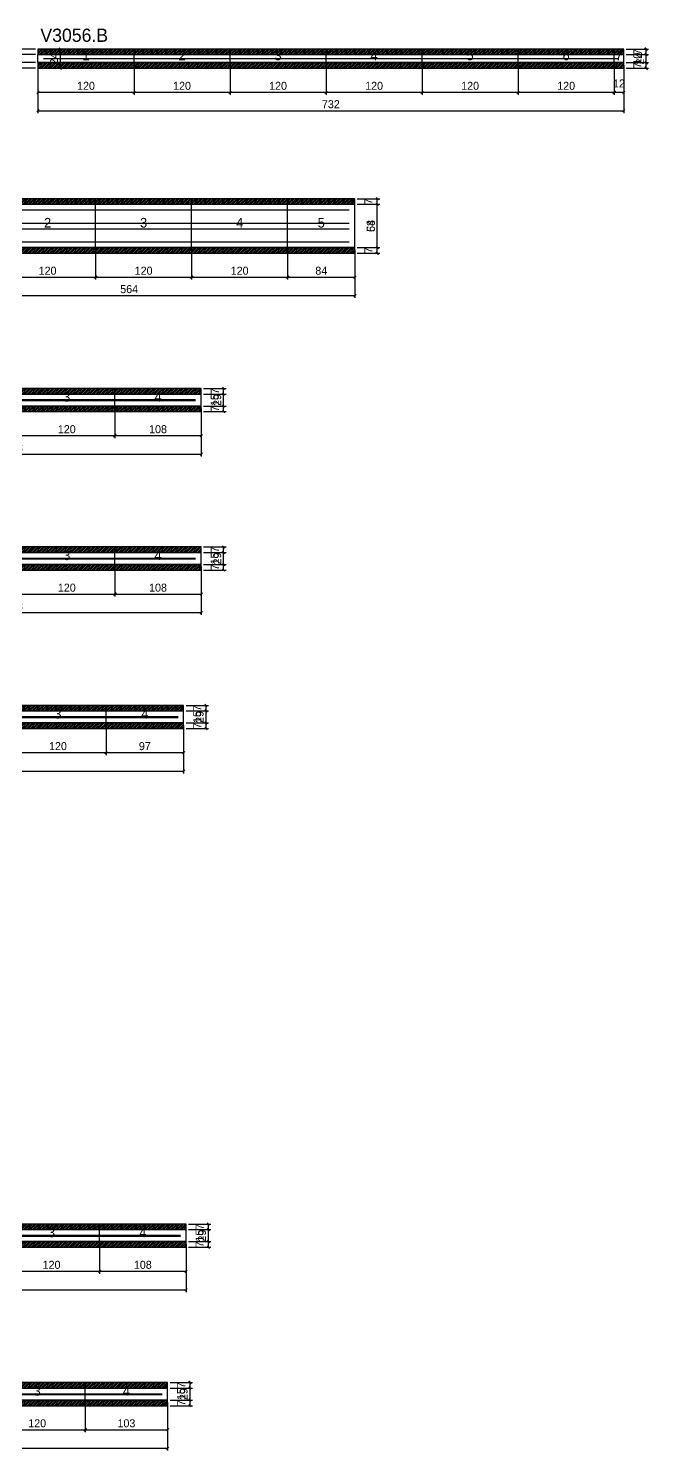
# Model space of a CAD drawing. Extents: x -9000 to 3070, y -14307 to 1250.
# Drawn here: x 1008 to 1783, y -2525 to -748 of the extents above; entities that cross this region are included whole.
import ezdxf
from ezdxf.enums import TextEntityAlignment as Align

# ---------------------------------------------------------------- set-up
doc = ezdxf.new("R2010")
doc.units = 0
for name, color, linetype in [('5', 5, 'Continuous'), ('COTA', 241, 'Continuous'), ('NOMENCLATURA', 7, 'Continuous'), ('Painéis', 200, 'Continuous'), ('SARR_2.2x5', 40, 'Continuous'), ('SARR_2.2x7', 40, 'Continuous'), ('SCO-___-LAJ', 224, 'Continuous')]:
    doc.layers.add(name, color=color, linetype=linetype)
doc.dimstyles.new('PAINEL', dxfattribs={"dimtxt": 10, "dimasz": 3, "dimexe": 3, "dimexo": 3, "dimgap": 3, "dimtad": 1, "dimblk": 'OBLIQUE', "dimblk1": 'OBLIQUE', "dimcen": 2.5, "dimclrd": 4, "dimclre": 4, "dimclrt": 240, "dimazin": 3, "dimtfac": 1, "dimtmove": 0, "dimatfit": 3})

# ---------------------------------------------------------------- blocks, each defined once
blk = doc.blocks.new('_OBLIQUE')
at = {"color": 0, "linetype": 'BYBLOCK'}
blk.add_line((-0.5, -0.5), (0.5, 0.5), dxfattribs=at)

msp = doc.modelspace()

# ---------------------------------------------------------------- hatches: boundary and pattern name
at = {"layer": 'COTA'}
h = msp.add_hatch(dxfattribs=at)
h.set_pattern_fill('ANSI31', scale=0.5)
h.paths.add_polyline_path([(1020, -781), (1140, -781), (1140, -774), (1020, -774)])
h = msp.add_hatch(dxfattribs=at)
h.set_pattern_fill('ANSI31', scale=0.5)
h.paths.add_polyline_path([(1140, -781), (1260, -781), (1260, -774), (1140, -774)])
h = msp.add_hatch(dxfattribs=at)
h.set_pattern_fill('ANSI31', scale=0.5)
h.paths.add_polyline_path([(1260, -781), (1380, -781), (1380, -774), (1260, -774)])
h = msp.add_hatch(dxfattribs=at)
h.set_pattern_fill('ANSI31', scale=0.5)
h.paths.add_polyline_path([(1380, -781), (1500, -781), (1500, -774), (1380, -774)])
h = msp.add_hatch(dxfattribs=at)
h.set_pattern_fill('ANSI31', scale=0.5)
h.paths.add_polyline_path([(1500, -781), (1620, -781), (1620, -774), (1500, -774)])
h = msp.add_hatch(dxfattribs=at)
h.set_pattern_fill('ANSI31', scale=0.5)
h.paths.add_polyline_path([(1620, -781), (1740, -781), (1740, -774), (1620, -774)])
h = msp.add_hatch(dxfattribs=at)
h.set_pattern_fill('ANSI31', scale=0.5)
h.paths.add_polyline_path([(1740, -781), (1752, -781), (1752, -774), (1740, -774)])
h = msp.add_hatch(dxfattribs=at)
h.set_pattern_fill('ANSI31', scale=0.5)
h.paths.add_polyline_path([(1020, -798), (1140, -798), (1140, -791), (1020, -791)])
h = msp.add_hatch(dxfattribs=at)
h.set_pattern_fill('ANSI31', scale=0.5)
h.paths.add_polyline_path([(1140, -798), (1260, -798), (1260, -791), (1140, -791)])
h = msp.add_hatch(dxfattribs=at)
h.set_pattern_fill('ANSI31', scale=0.5)
h.paths.add_polyline_path([(1260, -798), (1380, -798), (1380, -791), (1260, -791)])
h = msp.add_hatch(dxfattribs=at)
h.set_pattern_fill('ANSI31', scale=0.5)
h.paths.add_polyline_path([(1380, -798), (1500, -798), (1500, -791), (1380, -791)])
h = msp.add_hatch(dxfattribs=at)
h.set_pattern_fill('ANSI31', scale=0.5)
h.paths.add_polyline_path([(1500, -798), (1620, -798), (1620, -791), (1500, -791)])
h = msp.add_hatch(dxfattribs=at)
h.set_pattern_fill('ANSI31', scale=0.5)
h.paths.add_polyline_path([(1620, -798), (1740, -798), (1740, -791), (1620, -791)])
h = msp.add_hatch(dxfattribs=at)
h.set_pattern_fill('ANSI31', scale=0.5)
h.paths.add_polyline_path([(1740, -798), (1752, -798), (1752, -791), (1740, -791)])
h = msp.add_hatch(dxfattribs=at)
h.set_pattern_fill('ANSI31', scale=0.5)
h.paths.add_polyline_path([(972, -968), (1092, -968), (1092, -961), (972, -961)])
h = msp.add_hatch(dxfattribs=at)
h.set_pattern_fill('ANSI31', scale=0.5)
h.paths.add_polyline_path([(1092, -968), (1212, -968), (1212, -961), (1092, -961)])
h = msp.add_hatch(dxfattribs=at)
h.set_pattern_fill('ANSI31', scale=0.5)
h.paths.add_polyline_path([(1212, -968), (1332, -968), (1332, -961), (1212, -961)])
h = msp.add_hatch(dxfattribs=at)
h.set_pattern_fill('ANSI31', scale=0.5)
h.paths.add_polyline_path([(1332, -968), (1416, -968), (1416, -961), (1332, -961)])
h = msp.add_hatch(dxfattribs=at)
h.set_pattern_fill('ANSI31', scale=0.5)
h.paths.add_polyline_path([(972, -1029), (1092, -1029), (1092, -1022), (972, -1022)])
h = msp.add_hatch(dxfattribs=at)
h.set_pattern_fill('ANSI31', scale=0.5)
h.paths.add_polyline_path([(1092, -1029), (1212, -1029), (1212, -1022), (1092, -1022)])
h = msp.add_hatch(dxfattribs=at)
h.set_pattern_fill('ANSI31', scale=0.5)
h.paths.add_polyline_path([(1212, -1029), (1332, -1029), (1332, -1022), (1212, -1022)])
h = msp.add_hatch(dxfattribs=at)
h.set_pattern_fill('ANSI31', scale=0.5)
h.paths.add_polyline_path([(1332, -1029), (1416, -1029), (1416, -1022), (1332, -1022)])
h = msp.add_hatch(dxfattribs=at)
h.set_pattern_fill('ANSI31', scale=0.5)
h.paths.add_polyline_path([(996, -1205), (1116, -1205), (1116, -1198), (996, -1198)])
h = msp.add_hatch(dxfattribs=at)
h.set_pattern_fill('ANSI31', scale=0.5)
h.paths.add_polyline_path([(1116, -1205), (1224, -1205), (1224, -1198), (1116, -1198)])
h = msp.add_hatch(dxfattribs=at)
h.set_pattern_fill('ANSI31', scale=0.5)
h.paths.add_polyline_path([(996, -1227), (1116, -1227), (1116, -1220), (996, -1220)])
h = msp.add_hatch(dxfattribs=at)
h.set_pattern_fill('ANSI31', scale=0.5)
h.paths.add_polyline_path([(1116, -1227), (1224, -1227), (1224, -1220), (1116, -1220)])
h = msp.add_hatch(dxfattribs=at)
h.set_pattern_fill('ANSI31', scale=0.5)
h.paths.add_polyline_path([(996, -1403), (1116, -1403), (1116, -1396), (996, -1396)])
h = msp.add_hatch(dxfattribs=at)
h.set_pattern_fill('ANSI31', scale=0.5)
h.paths.add_polyline_path([(1116, -1403), (1224, -1403), (1224, -1396), (1116, -1396)])
h = msp.add_hatch(dxfattribs=at)
h.set_pattern_fill('ANSI31', scale=0.5)
h.paths.add_polyline_path([(996, -1425), (1116, -1425), (1116, -1418), (996, -1418)])
h = msp.add_hatch(dxfattribs=at)
h.set_pattern_fill('ANSI31', scale=0.5)
h.paths.add_polyline_path([(1116, -1425), (1224, -1425), (1224, -1418), (1116, -1418)])
h = msp.add_hatch(dxfattribs=at)
h.set_pattern_fill('ANSI31', scale=0.5)
h.paths.add_polyline_path([(985, -1601), (1105, -1601), (1105, -1594), (985, -1594)])
h = msp.add_hatch(dxfattribs=at)
h.set_pattern_fill('ANSI31', scale=0.5)
h.paths.add_polyline_path([(1105, -1601), (1202, -1601), (1202, -1594), (1105, -1594)])
h = msp.add_hatch(dxfattribs=at)
h.set_pattern_fill('ANSI31', scale=0.5)
h.paths.add_polyline_path([(985, -1623), (1105, -1623), (1105, -1616), (985, -1616)])
h = msp.add_hatch(dxfattribs=at)
h.set_pattern_fill('ANSI31', scale=0.5)
h.paths.add_polyline_path([(1105, -1623), (1202, -1623), (1202, -1616), (1105, -1616)])
h = msp.add_hatch(dxfattribs=at)
h.set_pattern_fill('ANSI31', scale=0.5)
h.paths.add_polyline_path([(977, -2249), (1097, -2249), (1097, -2242), (977, -2242)])
h = msp.add_hatch(dxfattribs=at)
h.set_pattern_fill('ANSI31', scale=0.5)
h.paths.add_polyline_path([(1097, -2249), (1205, -2249), (1205, -2242), (1097, -2242)])
h = msp.add_hatch(dxfattribs=at)
h.set_pattern_fill('ANSI31', scale=0.5)
h.paths.add_polyline_path([(977, -2271), (1097, -2271), (1097, -2264), (977, -2264)])
h = msp.add_hatch(dxfattribs=at)
h.set_pattern_fill('ANSI31', scale=0.5)
h.paths.add_polyline_path([(1097, -2271), (1205, -2271), (1205, -2264), (1097, -2264)])
h = msp.add_hatch(dxfattribs=at)
h.set_pattern_fill('ANSI31', scale=0.5)
h.paths.add_polyline_path([(959, -2447), (1079, -2447), (1079, -2440), (959, -2440)])
h = msp.add_hatch(dxfattribs=at)
h.set_pattern_fill('ANSI31', scale=0.5)
h.paths.add_polyline_path([(1079, -2447), (1182, -2447), (1182, -2440), (1079, -2440)])
h = msp.add_hatch(dxfattribs=at)
h.set_pattern_fill('ANSI31', scale=0.5)
h.paths.add_polyline_path([(959, -2469), (1079, -2469), (1079, -2462), (959, -2462)])
h = msp.add_hatch(dxfattribs=at)
h.set_pattern_fill('ANSI31', scale=0.5)
h.paths.add_polyline_path([(1079, -2469), (1182, -2469), (1182, -2462), (1079, -2462)])

# ---------------------------------------------------------------- linework, layer by layer
at = {"layer": 'Painéis'}
for p, q in [((1020, -781), (1140, -781)), ((1020, -791), (1020, -781)), ((1140, -791), (1140, -781)), ((1140, -791), (1140, -781)), ((1140, -781), (1260, -781)), ((1140, -791), (1140, -781)), ((1260, -791), (1260, -781)), ((1260, -791), (1260, -781)), ((1260, -781), (1380, -781)), ((1260, -791), (1260, -781)), ((1380, -791), (1380, -781)), ((1380, -791), (1380, -781)), ((1380, -781), (1500, -781)), ((1380, -791), (1380, -781)), ((1500, -791), (1500, -781)), ((1500, -791), (1500, -781)), ((1500, -781), (1620, -781)), ((1500, -791), (1500, -781)), ((1620, -791), (1620, -781)), ((1620, -791), (1620, -781)), ((1620, -781), (1740, -781)), ((1620, -791), (1620, -781)), ((1740, -791), (1740, -781)), ((1740, -791), (1740, -781)), ((1740, -781), (1752, -781)), ((1740, -791), (1740, -781)), ((1752, -791), (1752, -781)), ((1020, -791), (1140, -791)), ((1140, -791), (1260, -791)), ((1260, -791), (1380, -791)), ((1380, -791), (1500, -791)), ((1500, -791), (1620, -791)), ((1620, -791), (1740, -791)), ((1740, -791), (1752, -791)), ((972, -968), (1092, -968)), ((1092, -1022), (1092, -968)), ((1092, -1022), (1092, -968)), ((1092, -968), (1212, -968)), ((1092, -1022), (1092, -968)), ((1212, -1022), (1212, -968)), ((1212, -1022), (1212, -968)), ((1212, -968), (1332, -968)), ((1212, -1022), (1212, -968)), ((1332, -1022), (1332, -968)), ((1332, -1022), (1332, -968)), ((1332, -968), (1416, -968)), ((1332, -1022), (1332, -968)), ((1416, -1022), (1416, -968)), ((972, -1022), (1092, -1022)), ((1092, -1022), (1212, -1022)), ((1212, -1022), (1332, -1022)), ((1332, -1022), (1416, -1022)), ((996, -1205), (1116, -1205)), ((1116, -1220), (1116, -1205)), ((1116, -1220), (1116, -1205)), ((1116, -1205), (1224, -1205)), ((1116, -1220), (1116, -1205)), ((1224, -1220), (1224, -1205)), ((996, -1220), (1116, -1220)), ((1116, -1220), (1224, -1220)), ((996, -1403), (1116, -1403)), ((1116, -1418), (1116, -1403)), ((1116, -1418), (1116, -1403)), ((1116, -1403), (1224, -1403)), ((1116, -1418), (1116, -1403)), ((1224, -1418), (1224, -1403)), ((996, -1418), (1116, -1418)), ((1116, -1418), (1224, -1418)), ((985, -1601), (1105, -1601)), ((985, -1616), (1105, -1616)), ((1105, -1616), (1105, -1601)), ((1105, -1616), (1105, -1601)), ((1105, -1601), (1202, -1601)), ((1105, -1616), (1105, -1601)), ((1105, -1616), (1202, -1616)), ((1202, -1616), (1202, -1601)), ((977, -2249), (1097, -2249)), ((1097, -2264), (1097, -2249)), ((1097, -2264), (1097, -2249)), ((1097, -2249), (1205, -2249)), ((1097, -2264), (1097, -2249)), ((1205, -2264), (1205, -2249)), ((977, -2264), (1097, -2264)), ((1097, -2264), (1205, -2264)), ((959, -2447), (1079, -2447)), ((1079, -2462), (1079, -2447)), ((1079, -2462), (1079, -2447)), ((1079, -2447), (1182, -2447)), ((1079, -2462), (1079, -2447)), ((1182, -2462), (1182, -2447)), ((959, -2462), (1079, -2462)), ((1079, -2462), (1182, -2462))]:
    msp.add_line(p, q, dxfattribs=at)
at = {"layer": 'SARR_2.2x5'}
for points in [[(1027, -786), (1140, -786)], [(1027, -786), (1140, -786)], [(1140, -786), (1260, -786)], [(1140, -786), (1260, -786)], [(1260, -786), (1380, -786)], [(1260, -786), (1380, -786)], [(1380, -786), (1500, -786)], [(1380, -786), (1500, -786)], [(1500, -786), (1620, -786)], [(1500, -786), (1620, -786)], [(1620, -786), (1740, -786)], [(1620, -786), (1740, -786)], [(1740, -786), (1745, -786)], [(1740, -786), (1745, -786)]]:
    msp.add_lwpolyline(points, dxfattribs=at)
at = {"layer": 'SARR_2.2x7'}
for points in [[(972, -975), (1092, -975)], [(972, -975), (1092, -975)], [(1092, -975), (1212, -975)], [(1092, -975), (1212, -975)], [(1212, -975), (1332, -975)], [(1212, -975), (1332, -975)], [(1332, -975), (1409, -975)], [(1332, -975), (1409, -975)], [(972, -991.5), (1092, -991.5)], [(972, -991.5), (1092, -991.5)], [(1092, -991.5), (1212, -991.5)], [(1092, -991.5), (1212, -991.5)], [(1212, -991.5), (1332, -991.5)], [(1212, -991.5), (1332, -991.5)], [(1332, -991.5), (1409, -991.5)], [(1332, -991.5), (1409, -991.5)], [(972, -998.5), (1092, -998.5)], [(972, -998.5), (1092, -998.5)], [(1092, -998.5), (1212, -998.5)], [(1092, -998.5), (1212, -998.5)], [(1212, -998.5), (1332, -998.5)], [(1212, -998.5), (1332, -998.5)], [(1332, -998.5), (1409, -998.5)], [(1332, -998.5), (1409, -998.5)], [(972, -1015), (1092, -1015)], [(972, -1015), (1092, -1015)], [(1092, -1015), (1212, -1015)], [(1092, -1015), (1212, -1015)], [(1212, -1015), (1332, -1015)], [(1212, -1015), (1332, -1015)], [(1332, -1015), (1409, -1015)], [(1332, -1015), (1409, -1015)], [(996, -1212), (1116, -1212)], [(996, -1212), (1116, -1212)], [(996, -1213), (1116, -1213)], [(996, -1213), (1116, -1213)], [(1116, -1212), (1217, -1212)], [(1116, -1212), (1217, -1212)], [(1116, -1213), (1217, -1213)], [(1116, -1213), (1217, -1213)], [(996, -1410), (1116, -1410)], [(996, -1410), (1116, -1410)], [(996, -1411), (1116, -1411)], [(996, -1411), (1116, -1411)], [(1116, -1410), (1217, -1410)], [(1116, -1410), (1217, -1410)], [(1116, -1411), (1217, -1411)], [(1116, -1411), (1217, -1411)], [(985, -1608), (1105, -1608)], [(985, -1608), (1105, -1608)], [(985, -1609), (1105, -1609)], [(985, -1609), (1105, -1609)], [(1105, -1608), (1195, -1608)], [(1105, -1608), (1195, -1608)], [(1105, -1609), (1195, -1609)], [(1105, -1609), (1195, -1609)], [(977, -2256), (1097, -2256)], [(977, -2256), (1097, -2256)], [(1097, -2256), (1198, -2256)], [(1097, -2256), (1198, -2256)], [(977, -2257), (1097, -2257)], [(977, -2257), (1097, -2257)], [(1097, -2257), (1198, -2257)], [(1097, -2257), (1198, -2257)], [(959, -2454), (1079, -2454)], [(959, -2454), (1079, -2454)], [(959, -2455), (1079, -2455)], [(959, -2455), (1079, -2455)], [(1079, -2454), (1175, -2454)], [(1079, -2454), (1175, -2454)], [(1079, -2455), (1175, -2455)], [(1079, -2455), (1175, -2455)]]:
    msp.add_lwpolyline(points, dxfattribs=at)
at = {"layer": 'SCO-___-LAJ'}
for points in [[(1020, -781), (1140, -781), (1140, -774), (1020, -774)], [(1140, -781), (1260, -781), (1260, -774), (1140, -774)], [(1260, -781), (1380, -781), (1380, -774), (1260, -774)], [(1380, -781), (1500, -781), (1500, -774), (1380, -774)], [(1500, -781), (1620, -781), (1620, -774), (1500, -774)], [(1620, -781), (1740, -781), (1740, -774), (1620, -774)], [(1740, -781), (1752, -781), (1752, -774), (1740, -774)], [(1020, -798), (1140, -798), (1140, -791), (1020, -791)], [(1140, -798), (1260, -798), (1260, -791), (1140, -791)], [(1260, -798), (1380, -798), (1380, -791), (1260, -791)], [(1380, -798), (1500, -798), (1500, -791), (1380, -791)], [(1500, -798), (1620, -798), (1620, -791), (1500, -791)], [(1620, -798), (1740, -798), (1740, -791), (1620, -791)], [(1740, -798), (1752, -798), (1752, -791), (1740, -791)], [(972, -968), (1092, -968), (1092, -961), (972, -961)], [(1092, -968), (1212, -968), (1212, -961), (1092, -961)], [(1212, -968), (1332, -968), (1332, -961), (1212, -961)], [(1332, -968), (1416, -968), (1416, -961), (1332, -961)], [(972, -1029), (1092, -1029), (1092, -1022), (972, -1022)], [(1092, -1029), (1212, -1029), (1212, -1022), (1092, -1022)], [(1212, -1029), (1332, -1029), (1332, -1022), (1212, -1022)], [(1332, -1029), (1416, -1029), (1416, -1022), (1332, -1022)], [(996, -1205), (1116, -1205), (1116, -1198), (996, -1198)], [(1116, -1205), (1224, -1205), (1224, -1198), (1116, -1198)], [(996, -1227), (1116, -1227), (1116, -1220), (996, -1220)], [(1116, -1227), (1224, -1227), (1224, -1220), (1116, -1220)], [(996, -1403), (1116, -1403), (1116, -1396), (996, -1396)], [(1116, -1403), (1224, -1403), (1224, -1396), (1116, -1396)], [(996, -1425), (1116, -1425), (1116, -1418), (996, -1418)], [(1116, -1425), (1224, -1425), (1224, -1418), (1116, -1418)], [(985, -1601), (1105, -1601), (1105, -1594), (985, -1594)], [(1105, -1601), (1202, -1601), (1202, -1594), (1105, -1594)], [(985, -1623), (1105, -1623), (1105, -1616), (985, -1616)], [(1105, -1623), (1202, -1623), (1202, -1616), (1105, -1616)], [(977, -2249), (1097, -2249), (1097, -2242), (977, -2242)], [(1097, -2249), (1205, -2249), (1205, -2242), (1097, -2242)], [(977, -2271), (1097, -2271), (1097, -2264), (977, -2264)], [(1097, -2271), (1205, -2271), (1205, -2264), (1097, -2264)], [(959, -2447), (1079, -2447), (1079, -2440), (959, -2440)], [(1079, -2447), (1182, -2447), (1182, -2440), (1079, -2440)], [(959, -2469), (1079, -2469), (1079, -2462), (959, -2462)], [(1079, -2469), (1182, -2469), (1182, -2462), (1079, -2462)]]:
    msp.add_lwpolyline(points, close=True, dxfattribs=at)

# ---------------------------------------------------------------- texts
at = {"layer": '5'}
for s, p in [('1', (1080, -782)), ('2', (1200, -782)), ('3', (1320, -782)), ('4', (1440, -782)), ('5', (1560, -782)), ('6', (1680, -782)), ('7', (1746, -782)), ('2', (1032, -991)), ('3', (1152, -991)), ('4', (1272, -991)), ('5', (1374, -991)), ('3', (1056, -1208.5)), ('4', (1170, -1208.5)), ('3', (1056, -1406.5)), ('4', (1170, -1406.5)), ('3', (1045, -1604.5)), ('4', (1153.5, -1604.5)), ('3', (1037, -2252.5)), ('4', (1151, -2252.5)), ('3', (1019, -2450.5)), ('4', (1130.5, -2450.5))]:
    msp.add_text(s, height=12, dxfattribs=at).set_placement(p, align=Align.MIDDLE_CENTER)
at = {"layer": 'NOMENCLATURA'}
msp.add_text('V3056.B', height=16.5, dxfattribs=at).set_placement((1023, -765))

# ---------------------------------------------------------------- dimensions: what is measured, and where the dimension line sits
at = {"layer": 'COTA'}
for base, p1, p2 in [((992, -781), (1020, -781), (1020, -774)), ((992, -791), (1020, -791), (1020, -781)), ((1048, -798), (1020, -798), (1020, -774)), ((1780, -798), (1752, -798), (1752, -774)), ((1780, -781), (1752, -781), (1752, -774)), ((1780, -791), (1752, -791), (1752, -781)), ((992, -798), (1020, -798), (1020, -791)), ((1780, -798), (1752, -798), (1752, -791)), ((1444, -1029), (1416, -1029), (1416, -961)), ((1444, -968), (1416, -968), (1416, -961)), ((1444, -1022), (1416, -1022), (1416, -968)), ((1444, -1029), (1416, -1029), (1416, -1022)), ((1252, -1227), (1224, -1227), (1224, -1198)), ((1252, -1205), (1224, -1205), (1224, -1198)), ((1252, -1220), (1224, -1220), (1224, -1205)), ((1252, -1227), (1224, -1227), (1224, -1220)), ((1252, -1425), (1224, -1425), (1224, -1396)), ((1252, -1403), (1224, -1403), (1224, -1396)), ((1252, -1418), (1224, -1418), (1224, -1403)), ((1252, -1425), (1224, -1425), (1224, -1418)), ((1230, -1623), (1202, -1623), (1202, -1594)), ((1230, -1601), (1202, -1601), (1202, -1594)), ((1230, -1616), (1202, -1616), (1202, -1601)), ((1230, -1623), (1202, -1623), (1202, -1616)), ((1233, -2271), (1205, -2271), (1205, -2242)), ((1233, -2249), (1205, -2249), (1205, -2242)), ((1233, -2264), (1205, -2264), (1205, -2249)), ((1233, -2271), (1205, -2271), (1205, -2264)), ((1210, -2469), (1182, -2469), (1182, -2440)), ((1210, -2447), (1182, -2447), (1182, -2440)), ((1210, -2462), (1182, -2462), (1182, -2447)), ((1210, -2469), (1182, -2469), (1182, -2462))]:
    msp.add_linear_dim(base=base, p1=p1, p2=p2, angle=90, dimstyle='PAINEL', dxfattribs=at).render()
for base, p1, p2 in [((1020, -828), (1020, -791), (1140, -791)), ((1020, -851), (1020, -791), (1752, -791)), ((1140, -828), (1140, -791), (1260, -791)), ((1260, -828), (1260, -791), (1380, -791)), ((1380, -828), (1380, -791), (1500, -791)), ((1500, -828), (1500, -791), (1620, -791)), ((1620, -828), (1620, -791), (1740, -791)), ((1740, -828), (1740, -791), (1752, -791)), ((852, -1082), (852, -1022), (1416, -1022)), ((972, -1059), (972, -1022), (1092, -1022)), ((1092, -1059), (1092, -1022), (1212, -1022)), ((1212, -1059), (1212, -1022), (1332, -1022)), ((1332, -1059), (1332, -1022), (1416, -1022)), ((756, -1280), (756, -1220), (1224, -1220)), ((996, -1257), (996, -1220), (1116, -1220)), ((1116, -1257), (1116, -1220), (1224, -1220)), ((756, -1478), (756, -1418), (1224, -1418)), ((996, -1455), (996, -1418), (1116, -1418)), ((1116, -1455), (1116, -1418), (1224, -1418)), ((745, -1676), (745, -1616), (1202, -1616)), ((985, -1653), (985, -1616), (1105, -1616)), ((1105, -1653), (1105, -1616), (1202, -1616)), ((737, -2324), (737, -2264), (1205, -2264)), ((977, -2301), (977, -2264), (1097, -2264)), ((1097, -2301), (1097, -2264), (1205, -2264)), ((719, -2522), (719, -2462), (1182, -2462)), ((959, -2499), (959, -2462), (1079, -2462)), ((1079, -2499), (1079, -2462), (1182, -2462))]:
    msp.add_linear_dim(base=base, p1=p1, p2=p2, dimstyle='PAINEL', dxfattribs=at).render()

doc.saveas('drawing.dxf')
